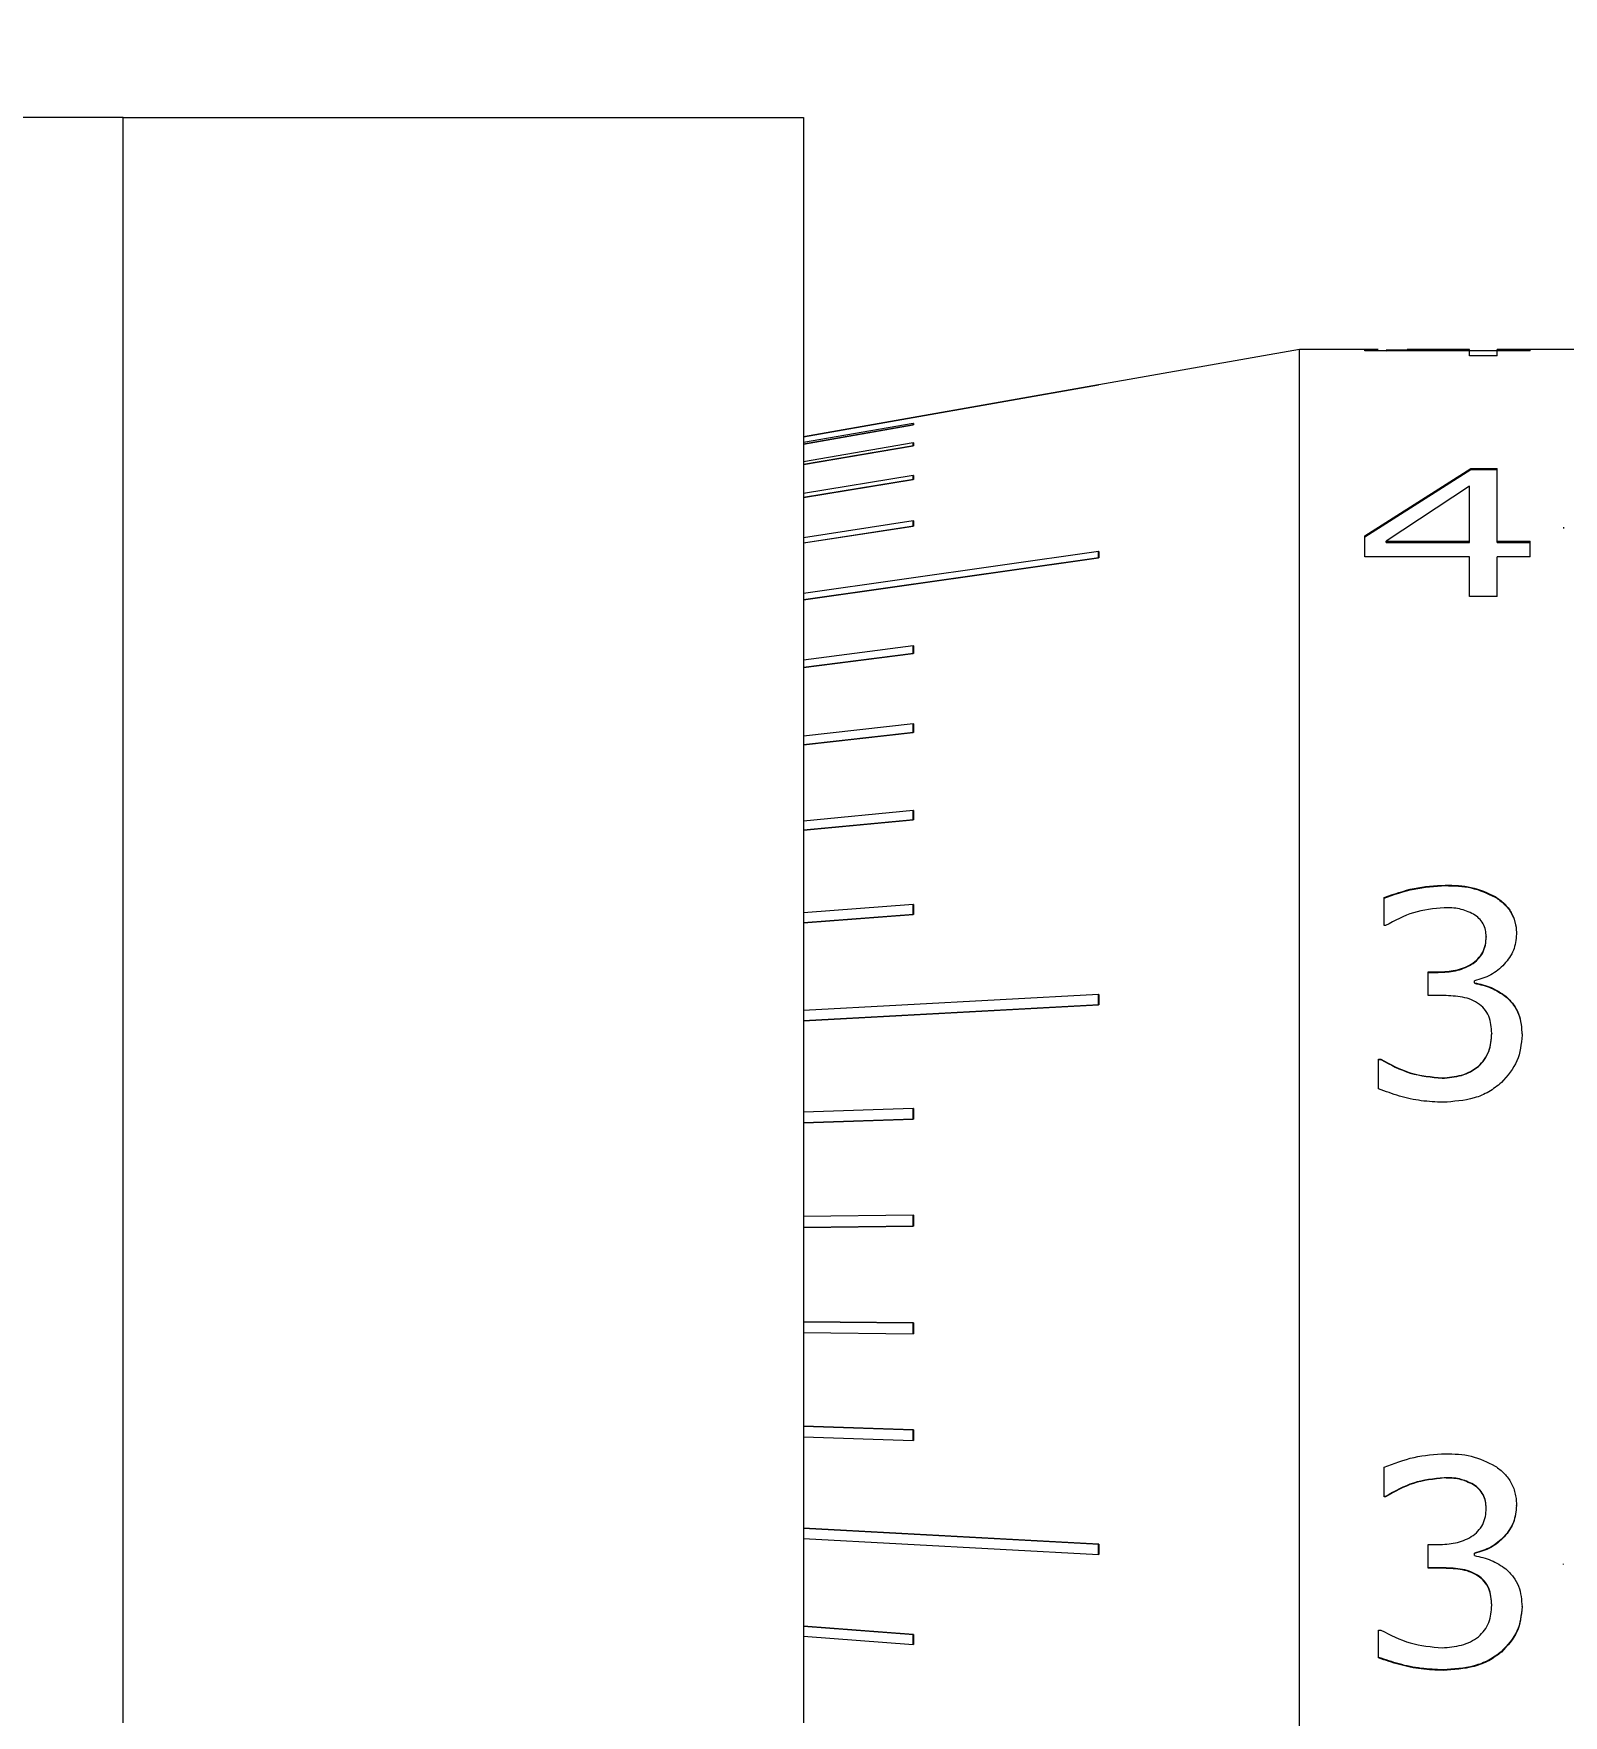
# Model space of a CAD drawing. Header units: millimetres. Extents: x 2 to 278, y 1 to 215.
# Drawn here: x 218.99 to 226.12, y 116.64 to 124.48 of the extents above; entities that cross this region are included whole.
import ezdxf

# ---------------------------------------------------------------- set-up
doc = ezdxf.new("R2010")
doc.units = ezdxf.units.MM
doc.styles.add('SLDTEXTSTYLE0', font='TXT', dxfattribs={"width": 0.75})
doc.dimstyles.new('SLDDIMSTYLE0', dxfattribs={"dimtxt": 2.116667, "dimasz": 3.175, "dimexe": 0, "dimexo": 0.0625, "dimgap": 0.529167, "dimtad": 0, "dimtih": 1, "dimtoh": 1, "dimdec": 1, "dimlfac": 2, "dimrnd": 1e-09, "dimzin": 12, "dimdsep": 46, "dimtxsty": 'SLDTEXTSTYLE0', "dimsah": 1, "dimcen": 0.09, "dimadec": 0, "dimazin": 3, "dimtfac": 1, "dimtdec": 1, "dimtofl": 0, "dimtmove": 0, "dimatfit": 3, "dimfxl": 1, "dimfrac": 2, "dimtolj": 1, "dimtzin": 12, "dimarcsym": 0})
doc.dimstyles.new('SLDDIMSTYLE1', dxfattribs={"dimtxt": 2.116667, "dimasz": 3.175, "dimexe": 0, "dimexo": 0.0625, "dimgap": 0.529167, "dimtad": 0, "dimtih": 1, "dimtoh": 1, "dimdec": 1, "dimlfac": 2, "dimrnd": 1e-09, "dimzin": 12, "dimdsep": 46, "dimtxsty": 'SLDTEXTSTYLE0', "dimsah": 1, "dimcen": 0.09, "dimadec": 0, "dimazin": 3, "dimtfac": 1, "dimtdec": 1, "dimtmove": 0, "dimatfit": 0, "dimfxl": 1, "dimfrac": 2, "dimtolj": 1, "dimtzin": 12, "dimarcsym": 0})

# ---------------------------------------------------------------- blocks, each defined once
blk = doc.blocks.new('_D_1')
at = {"color": 7, "linetype": 'Continuous', "lineweight": 0}
for p, q in [((250.9921, 111.8435), (250.9921, 118.1935)), ((227.9245, 111.8435), (252.7701, 111.8435)), ((247.1135, 108.4684), (246.4697, 108.4684)), ((246.4697, 108.4684), (246.4697, 105.1052)), ((254.8707, 108.4684), (255.5145, 108.4684)), ((255.5145, 108.4684), (255.5145, 105.1052)), ((246.4697, 105.1052), (247.1135, 105.1052)), ((255.5145, 105.1052), (254.8707, 105.1052)), ((221.9083, 105.0933), (225.912, 105.0933)), ((228.452, 105.0933), (230.2732, 105.0933)), ((232.8132, 105.0933), (252.7701, 105.0933)), ((250.9921, 105.0933), (250.9921, 98.7433))]:
    blk.add_line(p, q, dxfattribs=at)
at = {"color": 7, "linetype": 'Continuous', "lineweight": 18}
for points in [[(250.9921, 111.8435), (251.5001, 115.0185), (250.4841, 115.0185)], [(250.9921, 105.0933), (250.4841, 101.9183), (251.5001, 101.9183)]]:
    blk.add_solid(points, dxfattribs=at)
at = {"color": 7, "linetype": 'Continuous', "lineweight": 18, "char_height": 2.11667, "attachment_point": 1, "style": 'SLDTEXTSTYLE0'}
for s, insert in [('13.5mm', (245.6103, 111.6261)), ('0.53in', (247.1135, 107.8338))]:
    blk.add_mtext(s, dxfattribs=dict(at, insert=insert))
blk = doc.blocks.new('_D_4')
at = {"color": 7, "linetype": 'Continuous', "lineweight": 0}
for p, q in [((214.6821, 140.4249), (214.0383, 140.4249)), ((214.0383, 140.4249), (214.0383, 137.0618)), ((222.4393, 140.4249), (223.0831, 140.4249)), ((223.0831, 140.4249), (223.0831, 137.0618)), ((190.0786, 132.945), (190.0786, 140.2509)), ((247.0428, 121.9736), (247.0428, 140.2509)), ((190.0786, 138.4729), (211.5012, 138.4729)), ((247.0428, 138.4729), (225.6201, 138.4729)), ((214.0383, 137.0618), (214.6821, 137.0618)), ((223.0831, 137.0618), (222.4393, 137.0618)), ((190.0786, 125.3633), (190.0786, 130.405))]:
    blk.add_line(p, q, dxfattribs=at)
at = {"color": 7, "linetype": 'Continuous', "lineweight": 18}
for points in [[(190.0786, 138.4729), (193.2536, 137.9649), (193.2536, 138.9809)], [(247.0428, 138.4729), (243.8678, 138.9809), (243.8678, 137.9649)]]:
    blk.add_solid(points, dxfattribs=at)
at = {"color": 7, "linetype": 'Continuous', "lineweight": 18, "char_height": 2.11667, "attachment_point": 1, "style": 'SLDTEXTSTYLE0'}
for s, insert in [('113.9mm', (212.3969, 143.5826)), ('4.49in', (214.6821, 139.7903)), ('NOMINAL', (211.9304, 135.9979))]:
    blk.add_mtext(s, dxfattribs=dict(at, insert=insert))

msp = doc.modelspace()

# ---------------------------------------------------------------- linework, layer by layer
at = {"color": 7, "linetype": 'Continuous', "lineweight": 18}
for p, q in [((219.4036, 124.0933), (193.2536, 124.0933)), ((219.4036, 116.6003), (219.4036, 124.0933)), ((219.4036, 124.0933), (222.5786, 124.0933)), ((222.5786, 124.0933), (222.5786, 116.6003)), ((224.8916, 123.011), (223.9552, 122.8459)), ((225.259, 123.011), (224.8916, 123.011)), ((224.8916, 121.2311), (224.8916, 123.011)), ((225.197, 123.0104), (225.2967, 123.0046)), ((225.197, 123.0049), (225.197, 123.0104)), ((225.6857, 123.0049), (225.197, 123.0049)), ((225.2967, 123.0095), (225.6857, 123.0095)), ((225.6857, 123.011), (225.3945, 123.011)), ((225.6857, 123.0095), (225.6857, 123.011)), ((225.6857, 123.0049), (225.6857, 123.0095)), ((225.6857, 122.9806), (225.6857, 123.0049)), ((225.8143, 123.0047), (225.6857, 123.0047)), ((226.2001, 123.011), (225.8143, 123.011)), ((225.8143, 123.0095), (225.8143, 123.011)), ((225.8143, 123.0095), (225.9686, 123.0095)), ((225.8143, 123.0049), (225.8143, 123.0095)), ((225.8143, 122.9806), (225.8143, 123.0049)), ((225.9686, 123.0049), (225.8143, 123.0049)), ((225.9686, 123.0049), (225.9686, 123.0095)), ((225.8143, 122.9806), (225.6857, 122.9806)), ((223.9545, 122.8459), (222.5786, 122.6033)), ((223.9552, 122.8458), (222.5786, 122.6031)), ((222.5786, 122.6032), (223.9545, 122.8458)), ((223.9552, 122.8459), (223.9545, 122.8459)), ((223.9545, 122.8458), (223.9545, 122.8459)), ((223.9552, 122.8458), (223.9545, 122.8458)), ((223.9552, 122.8459), (223.9552, 122.8458)), ((223.0902, 122.6651), (222.5786, 122.5756)), ((223.0909, 122.6587), (222.5786, 122.5691)), ((222.5786, 122.5692), (223.0902, 122.6587)), ((223.0902, 122.6587), (223.0902, 122.6651)), ((223.0909, 122.6651), (223.0902, 122.6651)), ((223.0909, 122.6587), (223.0902, 122.6587)), ((223.0909, 122.6651), (223.0909, 122.6587)), ((223.0902, 122.5741), (222.5786, 122.4867)), ((223.0909, 122.5614), (222.5786, 122.4739)), ((222.5786, 122.474), (223.0902, 122.5614)), ((223.0902, 122.5614), (223.0902, 122.5741)), ((223.0909, 122.5741), (223.0902, 122.5741)), ((223.0909, 122.5614), (223.0902, 122.5614)), ((223.0909, 122.5741), (223.0909, 122.5614)), ((225.197, 122.1405), (225.6911, 122.4555)), ((225.197, 122.1355), (225.6911, 122.4499)), ((225.6911, 122.4555), (225.8143, 122.4555)), ((225.6911, 122.4499), (225.6911, 122.4555)), ((225.6911, 122.4499), (225.8143, 122.4499)), ((225.8143, 122.1152), (225.8143, 122.4555)), ((223.0902, 122.4218), (222.5786, 122.338)), ((223.0909, 122.4031), (222.5786, 122.3191)), ((222.5786, 122.3193), (223.0902, 122.4031)), ((223.0902, 122.4031), (223.0902, 122.4218)), ((223.0909, 122.4218), (223.0902, 122.4218)), ((223.0909, 122.4031), (223.0902, 122.4031)), ((223.0909, 122.4218), (223.0909, 122.4031)), ((225.6857, 122.3722), (225.2967, 122.1152)), ((225.6857, 122.1152), (225.6857, 122.3722)), ((223.0902, 122.2108), (222.5786, 122.1318)), ((223.0909, 122.1864), (222.5786, 122.1072)), ((222.5786, 122.1073), (223.0902, 122.1864)), ((223.0902, 122.1864), (223.0902, 122.2108)), ((223.0909, 122.2108), (223.0902, 122.2108)), ((223.0909, 122.1864), (223.0902, 122.1864)), ((223.0909, 122.2108), (223.0909, 122.1864)), ((225.197, 122.0434), (225.197, 122.1405)), ((226.123, 122.1804), (226.123, 122.1753)), ((223.9545, 122.0676), (222.5786, 121.8714)), ((223.9545, 122.0378), (223.9545, 122.0676)), ((223.9552, 122.0676), (223.9545, 122.0676)), ((223.9552, 122.0676), (223.9552, 122.0378)), ((225.2967, 122.1152), (225.6857, 122.1152)), ((225.2967, 122.1102), (225.2967, 122.1152)), ((225.2967, 122.1102), (225.6857, 122.1102)), ((225.6857, 122.1102), (225.6857, 122.1152)), ((225.8143, 122.1152), (225.9686, 122.1152)), ((225.8143, 122.1102), (225.8143, 122.1152)), ((225.8143, 122.1102), (225.9686, 122.1102)), ((225.9686, 122.0434), (225.9686, 122.1152)), ((223.9552, 122.0378), (222.5786, 121.8414)), ((222.5786, 121.8415), (223.9545, 122.0378)), ((223.9552, 122.0378), (223.9545, 122.0378)), ((225.6857, 122.0434), (225.197, 122.0434)), ((225.6857, 121.8579), (225.6857, 122.0434)), ((225.8143, 121.8579), (225.8143, 122.0434)), ((225.9686, 122.0434), (225.8143, 122.0434)), ((225.8143, 121.8579), (225.6857, 121.8579)), ((223.0902, 121.6266), (222.5786, 121.5608)), ((223.0909, 121.5918), (222.5786, 121.5259)), ((222.5786, 121.526), (223.0902, 121.5918)), ((223.0902, 121.5918), (223.0902, 121.6266)), ((223.0909, 121.6266), (223.0902, 121.6266)), ((223.0909, 121.5918), (223.0902, 121.5918)), ((223.0909, 121.6266), (223.0909, 121.5918)), ((223.0902, 121.2625), (222.5786, 121.205)), ((223.0909, 121.2234), (222.5786, 121.1658)), ((222.5786, 121.1659), (223.0902, 121.2234)), ((223.0902, 121.2234), (223.0902, 121.2625)), ((223.0909, 121.2625), (223.0902, 121.2625)), ((223.0909, 121.2234), (223.0902, 121.2234)), ((223.0909, 121.2625), (223.0909, 121.2234)), ((224.8916, 115.9518), (224.8916, 121.2311)), ((223.0902, 120.858), (222.5786, 120.8096)), ((223.0909, 120.8151), (222.5786, 120.7667)), ((222.5786, 120.7667), (223.0902, 120.8151)), ((223.0909, 120.858), (223.0902, 120.858)), ((223.0902, 120.8151), (223.0902, 120.858)), ((223.0909, 120.8151), (223.0902, 120.8151)), ((223.0909, 120.858), (223.0909, 120.8151)), ((225.5722, 120.5106), (225.5722, 120.508)), ((223.0902, 120.4193), (222.5786, 120.3809)), ((223.0902, 120.3733), (223.0902, 120.4193)), ((223.0909, 120.4193), (223.0902, 120.4193)), ((223.0909, 120.4193), (223.0909, 120.3733)), ((225.287, 120.322), (225.287, 120.4525)), ((225.8049, 120.4574), (225.8049, 120.4548)), ((223.0909, 120.3733), (222.5786, 120.3348)), ((222.5786, 120.3349), (223.0902, 120.3733)), ((223.0909, 120.3733), (223.0902, 120.3733)), ((225.2939, 120.322), (225.287, 120.322)), ((225.7629, 120.2701), (225.7629, 120.2678)), ((225.9043, 120.2813), (225.9043, 120.279)), ((225.4928, 120.1054), (225.5396, 120.1054)), ((225.4928, 119.9955), (225.4928, 120.1054)), ((225.4928, 120.1033), (225.5396, 120.1033)), ((225.5396, 120.1054), (225.5396, 120.1033)), ((225.7084, 120.0545), (225.7084, 120.0637)), ((225.7084, 120.0545), (225.7084, 120.0525)), ((223.9545, 120.0005), (222.5786, 119.9255)), ((223.9552, 119.9521), (222.5786, 119.8771)), ((222.5786, 119.8772), (223.9545, 119.9521)), ((223.9545, 119.9521), (223.9545, 120.0005)), ((223.9552, 120.0005), (223.9545, 120.0005)), ((223.9552, 119.9521), (223.9545, 119.9521)), ((223.9552, 120.0005), (223.9552, 119.9521)), ((225.5543, 119.9955), (225.4928, 119.9955)), ((225.8551, 119.9917), (225.8551, 119.9897)), ((225.7886, 119.8191), (225.7886, 119.8174)), ((225.9301, 119.8109), (225.9301, 119.8093)), ((225.2613, 119.6981), (225.2715, 119.6981)), ((225.2613, 119.5596), (225.2613, 119.6981)), ((225.2613, 119.6966), (225.2715, 119.6966)), ((225.2715, 119.6981), (225.2715, 119.6966)), ((225.7269, 119.6657), (225.7269, 119.6642)), ((225.5579, 119.6104), (225.5579, 119.609)), ((223.0902, 119.4676), (222.5786, 119.4507)), ((223.0902, 119.4177), (223.0902, 119.4676)), ((223.0909, 119.4676), (223.0902, 119.4676)), ((223.0909, 119.4676), (223.0909, 119.4177)), ((223.0909, 119.4177), (222.5786, 119.4007)), ((222.5786, 119.4008), (223.0902, 119.4177)), ((223.0909, 119.4177), (223.0902, 119.4177)), ((223.0902, 118.9695), (222.5786, 118.9639)), ((223.0909, 118.9188), (222.5786, 118.9132)), ((222.5786, 118.9132), (223.0902, 118.9188)), ((223.0902, 118.9188), (223.0902, 118.9695)), ((223.0909, 118.9695), (223.0902, 118.9695)), ((223.0909, 118.9188), (223.0902, 118.9188)), ((223.0909, 118.9695), (223.0909, 118.9188)), ((222.5786, 118.4728), (223.0909, 118.4672)), ((223.0902, 118.4672), (222.5786, 118.4728)), ((223.0902, 118.4165), (223.0902, 118.4672)), ((223.0909, 118.4672), (223.0902, 118.4672)), ((223.0909, 118.4672), (223.0909, 118.4165)), ((222.5786, 118.4221), (223.0902, 118.4165)), ((223.0909, 118.4165), (223.0902, 118.4165)), ((222.5786, 117.9853), (223.0909, 117.9683)), ((223.0902, 117.9683), (222.5786, 117.9853)), ((222.5786, 117.9354), (223.0902, 117.9184)), ((223.0902, 117.9184), (223.0902, 117.9683)), ((223.0909, 117.9683), (223.0902, 117.9683)), ((223.0909, 117.9184), (223.0902, 117.9184)), ((223.0909, 117.9683), (223.0909, 117.9184)), ((225.287, 117.6558), (225.287, 117.794)), ((225.5669, 117.7434), (225.5669, 117.7448)), ((225.704, 117.7118), (225.704, 117.7133)), ((225.2939, 117.6573), (225.287, 117.6573)), ((225.2939, 117.6558), (225.287, 117.6558)), ((225.2939, 117.6558), (225.2939, 117.6573)), ((225.7629, 117.6016), (225.7629, 117.6032)), ((225.9043, 117.6133), (225.9043, 117.6149)), ((222.5786, 117.5089), (223.9552, 117.4339)), ((223.9545, 117.4339), (222.5786, 117.5088)), ((222.5786, 117.4605), (223.9545, 117.3856)), ((223.9545, 117.3856), (223.9545, 117.4339)), ((223.9552, 117.4339), (223.9545, 117.4339)), ((223.9552, 117.4339), (223.9552, 117.3856)), ((225.4928, 117.4327), (225.5396, 117.4327)), ((225.4928, 117.3224), (225.4928, 117.4327)), ((223.9552, 117.3856), (223.9545, 117.3856)), ((225.7084, 117.3906), (225.7084, 117.3925)), ((225.7084, 117.3814), (225.7084, 117.3906)), ((225.5543, 117.3244), (225.4928, 117.3244)), ((225.5543, 117.3224), (225.4928, 117.3224)), ((225.5543, 117.3224), (225.5543, 117.3244)), ((225.7231, 117.2874), (225.7231, 117.2895)), ((226.123, 117.3401), (226.123, 117.3421)), ((225.7886, 117.1493), (225.7886, 117.1516)), ((225.9301, 117.1415), (225.9301, 117.1438)), ((222.5786, 117.0512), (223.0909, 117.0127)), ((223.0902, 117.0127), (222.5786, 117.0511)), ((225.2613, 117.0335), (225.2715, 117.0335)), ((225.2613, 116.9034), (225.2613, 117.0335)), ((222.5786, 117.0051), (223.0902, 116.9667)), ((223.0909, 117.0127), (223.0902, 117.0127)), ((223.0902, 116.9667), (223.0902, 117.0127)), ((223.0909, 116.9667), (223.0902, 116.9667)), ((223.0909, 117.0127), (223.0909, 116.9667)), ((225.834, 116.9303), (225.834, 116.9329)), ((225.5619, 116.8455), (225.5619, 116.8482))]:
    msp.add_line(p, q, dxfattribs=at)
for points, knots in [([(225.287, 120.4525), (225.3329, 120.4688), (225.4247, 120.5014), (225.523, 120.5076), (225.5722, 120.5106)], [0, 0, 0, 0, 0.50004, 1, 1, 1, 1]), ([(225.287, 120.4499), (225.3329, 120.4662), (225.4247, 120.4987), (225.523, 120.5049), (225.5722, 120.508)], [0, 0, 0, 0, 0.500008, 1, 1, 1, 1]), ([(225.5722, 120.5106), (225.6133, 120.5098), (225.6953, 120.5082), (225.7684, 120.4743), (225.8049, 120.4574)], [0, 0, 0, 0, 0.5010366, 1, 1, 1, 1]), ([(225.5722, 120.508), (225.6133, 120.5071), (225.6953, 120.5055), (225.7684, 120.4717), (225.8049, 120.4548)], [0, 0, 0, 0, 0.501088, 1, 1, 1, 1]), ([(225.8049, 120.4574), (225.8198, 120.4469), (225.8495, 120.426), (225.8825, 120.3832), (225.898, 120.3419), (225.9035, 120.3075), (225.9041, 120.2901), (225.9043, 120.2813)], [0, 0, 0, 0, 0.249978, 0.499762, 0.749539, 0.874741, 1, 1, 1, 1]), ([(225.8049, 120.4548), (225.8198, 120.4444), (225.8495, 120.4234), (225.8825, 120.3807), (225.898, 120.3395), (225.9035, 120.3051), (225.9041, 120.2877), (225.9043, 120.279)], [0, 0, 0, 0, 0.2500955, 0.4999077, 0.7496303, 0.8747879, 1, 1, 1, 1]), ([(225.5669, 120.405), (225.5183, 120.4001), (225.4208, 120.3904), (225.3362, 120.3448), (225.2939, 120.322)], [0, 0, 0, 0, 0.499614, 1, 1, 1, 1]), ([(225.704, 120.3752), (225.6824, 120.3848), (225.6391, 120.4039), (225.591, 120.4046), (225.5669, 120.405)], [0, 0, 0, 0, 0.498881, 1, 1, 1, 1]), ([(225.7629, 120.2701), (225.7623, 120.2805), (225.7612, 120.3012), (225.7497, 120.3307), (225.7305, 120.3564), (225.7128, 120.369), (225.704, 120.3752)], [0, 0, 0, 0, 0.25023, 0.500061, 0.749996, 1, 1, 1, 1]), ([(225.5396, 120.1054), (225.5664, 120.1065), (225.62, 120.1089), (225.6839, 120.1329), (225.7257, 120.165), (225.7483, 120.1967), (225.7609, 120.2326), (225.7622, 120.2576), (225.7629, 120.2701)], [0, 0, 0, 0, 0.250292, 0.499776, 0.627084, 0.749742, 0.874757, 1, 1, 1, 1]), ([(225.5396, 120.1033), (225.5664, 120.1045), (225.62, 120.1068), (225.6839, 120.1308), (225.7257, 120.1629), (225.7483, 120.1945), (225.7609, 120.2304), (225.7622, 120.2553), (225.7629, 120.2678)], [0, 0, 0, 0, 0.25044, 0.500022, 0.627351, 0.749938, 0.874864, 1, 1, 1, 1]), ([(225.9043, 120.2813), (225.9017, 120.2557), (225.8964, 120.2046), (225.8496, 120.139), (225.7872, 120.087), (225.7347, 120.0715), (225.7084, 120.0637)], [0, 0, 0, 0, 0.249826, 0.499596, 0.749917, 1, 1, 1, 1]), ([(225.7084, 120.0545), (225.735, 120.0485), (225.7881, 120.0365), (225.8328, 120.0066), (225.8551, 119.9917)], [0, 0, 0, 0, 0.500563, 1, 1, 1, 1]), ([(225.7084, 120.0525), (225.735, 120.0465), (225.7881, 120.0345), (225.8328, 120.0047), (225.8551, 119.9897)], [0, 0, 0, 0, 0.5006317, 1, 1, 1, 1]), ([(225.7231, 119.9602), (225.7104, 119.9671), (225.6849, 119.981), (225.6273, 119.9931), (225.5835, 119.9945), (225.5543, 119.9955)], [0, 0, 0, 0, 0.249674, 0.499724, 1, 1, 1, 1]), ([(225.7886, 119.8191), (225.7868, 119.8463), (225.7842, 119.8871), (225.7556, 119.9347), (225.7339, 119.9517), (225.7231, 119.9602)], [0, 0, 0, 0, 0.499369, 0.749769, 1, 1, 1, 1]), ([(225.8551, 119.9917), (225.867, 119.9796), (225.8911, 119.9555), (225.9247, 119.8958), (225.9279, 119.8448), (225.9301, 119.8109)], [0, 0, 0, 0, 0.2490655, 0.5008288, 1, 1, 1, 1]), ([(225.8551, 119.9897), (225.867, 119.9778), (225.891, 119.9537), (225.9247, 119.8941), (225.9279, 119.8431), (225.9301, 119.8093)], [0, 0, 0, 0, 0.249049, 0.500934, 1, 1, 1, 1]), ([(225.7269, 119.6657), (225.7367, 119.676), (225.7565, 119.6969), (225.7844, 119.7477), (225.7869, 119.7906), (225.7886, 119.8191)], [0, 0, 0, 0, 0.248401, 0.500745, 1, 1, 1, 1]), ([(225.7269, 119.6642), (225.7367, 119.6746), (225.7565, 119.6954), (225.7844, 119.7462), (225.7869, 119.789), (225.7886, 119.8174)], [0, 0, 0, 0, 0.248492, 0.500854, 1, 1, 1, 1]), ([(225.9301, 119.8109), (225.9262, 119.7691), (225.9184, 119.6854), (225.8621, 119.6208), (225.834, 119.5886)], [0, 0, 0, 0, 0.500139, 1, 1, 1, 1]), ([(225.2715, 119.6981), (225.3162, 119.6739), (225.4054, 119.6254), (225.5071, 119.6154), (225.5579, 119.6104)], [0, 0, 0, 0, 0.500401, 1, 1, 1, 1]), ([(225.2715, 119.6966), (225.3163, 119.6724), (225.4055, 119.624), (225.5072, 119.614), (225.5579, 119.609)], [0, 0, 0, 0, 0.501035, 1, 1, 1, 1]), ([(225.5579, 119.6104), (225.5881, 119.6133), (225.6334, 119.6176), (225.6908, 119.6384), (225.7149, 119.6566), (225.7269, 119.6657)], [0, 0, 0, 0, 0.499653, 0.750001, 1, 1, 1, 1]), ([(225.5579, 119.609), (225.5881, 119.6119), (225.6334, 119.6162), (225.6908, 119.6371), (225.7149, 119.6552), (225.7269, 119.6642)], [0, 0, 0, 0, 0.499729, 0.750074, 1, 1, 1, 1]), ([(225.5619, 119.4969), (225.5279, 119.4984), (225.4592, 119.5013), (225.3581, 119.5238), (225.2935, 119.5477), (225.2613, 119.5596)], [0, 0, 0, 0, 0.330209, 0.666076, 1, 1, 1, 1]), ([(225.834, 119.5886), (225.8149, 119.5733), (225.7768, 119.5429), (225.6849, 119.5056), (225.6111, 119.5004), (225.5619, 119.4969)], [0, 0, 0, 0, 0.250211, 0.500474, 1, 1, 1, 1]), ([(225.287, 117.794), (225.3329, 117.8115), (225.4247, 117.8466), (225.523, 117.8533), (225.5722, 117.8566)], [0, 0, 0, 0, 0.50004, 1, 1, 1, 1]), ([(225.5722, 117.8566), (225.6133, 117.8557), (225.6953, 117.8539), (225.7684, 117.8175), (225.8049, 117.7993)], [0, 0, 0, 0, 0.501037, 1, 1, 1, 1]), ([(225.5669, 117.7448), (225.5183, 117.7396), (225.4209, 117.7293), (225.3362, 117.6813), (225.2939, 117.6573)], [0, 0, 0, 0, 0.499675, 1, 1, 1, 1]), ([(225.5669, 117.7434), (225.5183, 117.7382), (225.4208, 117.7278), (225.3362, 117.6798), (225.2939, 117.6558)], [0, 0, 0, 0, 0.499614, 1, 1, 1, 1]), ([(225.704, 117.7133), (225.6824, 117.7234), (225.6391, 117.7436), (225.591, 117.7444), (225.5669, 117.7448)], [0, 0, 0, 0, 0.4988344, 1, 1, 1, 1]), ([(225.704, 117.7118), (225.6824, 117.722), (225.6391, 117.7422), (225.591, 117.743), (225.5669, 117.7434)], [0, 0, 0, 0, 0.498881, 1, 1, 1, 1]), ([(225.8049, 117.7993), (225.8198, 117.7881), (225.8495, 117.7657), (225.8825, 117.7202), (225.898, 117.6766), (225.9035, 117.6406), (225.9041, 117.6224), (225.9043, 117.6133)], [0, 0, 0, 0, 0.249978, 0.499762, 0.749539, 0.874741, 1, 1, 1, 1]), ([(225.7629, 117.6032), (225.7623, 117.614), (225.7612, 117.6356), (225.7497, 117.6664), (225.7305, 117.6934), (225.7128, 117.7067), (225.704, 117.7133)], [0, 0, 0, 0, 0.250139, 0.499917, 0.749878, 1, 1, 1, 1]), ([(225.7629, 117.6016), (225.7623, 117.6124), (225.7612, 117.634), (225.7497, 117.6649), (225.7305, 117.6919), (225.7128, 117.7052), (225.704, 117.7118)], [0, 0, 0, 0, 0.25023, 0.500061, 0.749996, 1, 1, 1, 1]), ([(225.5396, 117.4327), (225.5664, 117.4339), (225.62, 117.4363), (225.6839, 117.4606), (225.7257, 117.4933), (225.7483, 117.5258), (225.7609, 117.5628), (225.7622, 117.5887), (225.7629, 117.6016)], [0, 0, 0, 0, 0.250292, 0.499776, 0.627084, 0.749742, 0.874757, 1, 1, 1, 1]), ([(225.9043, 117.6149), (225.9017, 117.5884), (225.8964, 117.5354), (225.8496, 117.4685), (225.7872, 117.4159), (225.7347, 117.4003), (225.7084, 117.3925)], [0, 0, 0, 0, 0.249675, 0.499385, 0.74976, 1, 1, 1, 1]), ([(225.9043, 117.6133), (225.9017, 117.5868), (225.8964, 117.5337), (225.8496, 117.4667), (225.7872, 117.4141), (225.7347, 117.3984), (225.7084, 117.3906)], [0, 0, 0, 0, 0.249826, 0.499596, 0.749917, 1, 1, 1, 1]), ([(225.7084, 117.3814), (225.735, 117.3754), (225.7881, 117.3633), (225.8328, 117.3335), (225.8551, 117.3186)], [0, 0, 0, 0, 0.500563, 1, 1, 1, 1]), ([(225.7231, 117.2895), (225.7104, 117.2963), (225.6849, 117.3101), (225.6273, 117.3221), (225.5835, 117.3235), (225.5543, 117.3244)], [0, 0, 0, 0, 0.249624, 0.499678, 1, 1, 1, 1]), ([(225.7231, 117.2874), (225.7104, 117.2943), (225.6849, 117.308), (225.6273, 117.32), (225.5835, 117.3215), (225.5543, 117.3224)], [0, 0, 0, 0, 0.249674, 0.499724, 1, 1, 1, 1]), ([(225.7886, 117.1516), (225.7868, 117.178), (225.7842, 117.2176), (225.7556, 117.2643), (225.7339, 117.2811), (225.7231, 117.2895)], [0, 0, 0, 0, 0.499232, 0.749649, 1, 1, 1, 1]), ([(225.7886, 117.1493), (225.7868, 117.1758), (225.7842, 117.2154), (225.7556, 117.2622), (225.7339, 117.279), (225.7231, 117.2874)], [0, 0, 0, 0, 0.499369, 0.749769, 1, 1, 1, 1]), ([(225.8551, 117.3186), (225.867, 117.3067), (225.8911, 117.2827), (225.9247, 117.2239), (225.9279, 117.1744), (225.9301, 117.1415)], [0, 0, 0, 0, 0.249065, 0.500829, 1, 1, 1, 1]), ([(225.7269, 117.0027), (225.7367, 117.0125), (225.7565, 117.0322), (225.7844, 117.0806), (225.7869, 117.1219), (225.7886, 117.1493)], [0, 0, 0, 0, 0.248401, 0.500745, 1, 1, 1, 1]), ([(225.9301, 117.1438), (225.9262, 117.1036), (225.9183, 117.0234), (225.8621, 116.9631), (225.834, 116.9329)], [0, 0, 0, 0, 0.500032, 1, 1, 1, 1]), ([(225.9301, 117.1415), (225.9262, 117.1013), (225.9184, 117.0209), (225.8621, 116.9605), (225.834, 116.9303)], [0, 0, 0, 0, 0.500139, 1, 1, 1, 1]), ([(225.2715, 117.0335), (225.3162, 117.0105), (225.4054, 116.9647), (225.5071, 116.9554), (225.5579, 116.9507)], [0, 0, 0, 0, 0.500401, 1, 1, 1, 1]), ([(225.5579, 116.9507), (225.5881, 116.9534), (225.6334, 116.9575), (225.6908, 116.9771), (225.7149, 116.9942), (225.7269, 117.0027)], [0, 0, 0, 0, 0.499653, 0.750001, 1, 1, 1, 1]), ([(225.5619, 116.8482), (225.5278, 116.8495), (225.4585, 116.8522), (225.3574, 116.8731), (225.2929, 116.8952), (225.2613, 116.906)], [0, 0, 0, 0, 0.331339, 0.672027, 1, 1, 1, 1]), ([(225.5619, 116.8455), (225.5279, 116.8468), (225.4592, 116.8495), (225.3581, 116.8702), (225.2935, 116.8924), (225.2613, 116.9034)], [0, 0, 0, 0, 0.330209, 0.666076, 1, 1, 1, 1]), ([(225.834, 116.9329), (225.8149, 116.9188), (225.7768, 116.8905), (225.6848, 116.8561), (225.6111, 116.8513), (225.5619, 116.8482)], [0, 0, 0, 0, 0.250132, 0.500389, 1, 1, 1, 1]), ([(225.834, 116.9303), (225.8149, 116.9162), (225.7768, 116.8878), (225.6849, 116.8534), (225.6111, 116.8486), (225.5619, 116.8455)], [0, 0, 0, 0, 0.250211, 0.500474, 1, 1, 1, 1])]:
    msp.add_open_spline(points, degree=3, knots=knots, dxfattribs=at)

# ---------------------------------------------------------------- dimensions: what is measured, and where the dimension line sits
dim = msp.add_linear_dim(base=(247.0428, 138.4729), p1=(190.0786, 124.0933), p2=(247.0428, 119.3128), text='<>\\PNOMINAL', dimstyle='SLDDIMSTYLE0', dxfattribs=at)
dim.commit()
dim.dimension.update_dxf_attribs({"geometry": '_D_4', "text_midpoint": (218.5607, 138.4729), "dimtype": 160})
dim = msp.add_linear_dim(base=(250.9921, 111.8435), p1=(220.6383, 105.0933), p2=(226.6545, 111.8435), angle=90, dimstyle='SLDDIMSTYLE1', dxfattribs=at)
dim.commit()
dim.dimension.update_dxf_attribs({"geometry": '_D_1', "text_midpoint": (250.9921, 108.4684), "dimtype": 160})

doc.saveas('drawing.dxf')
